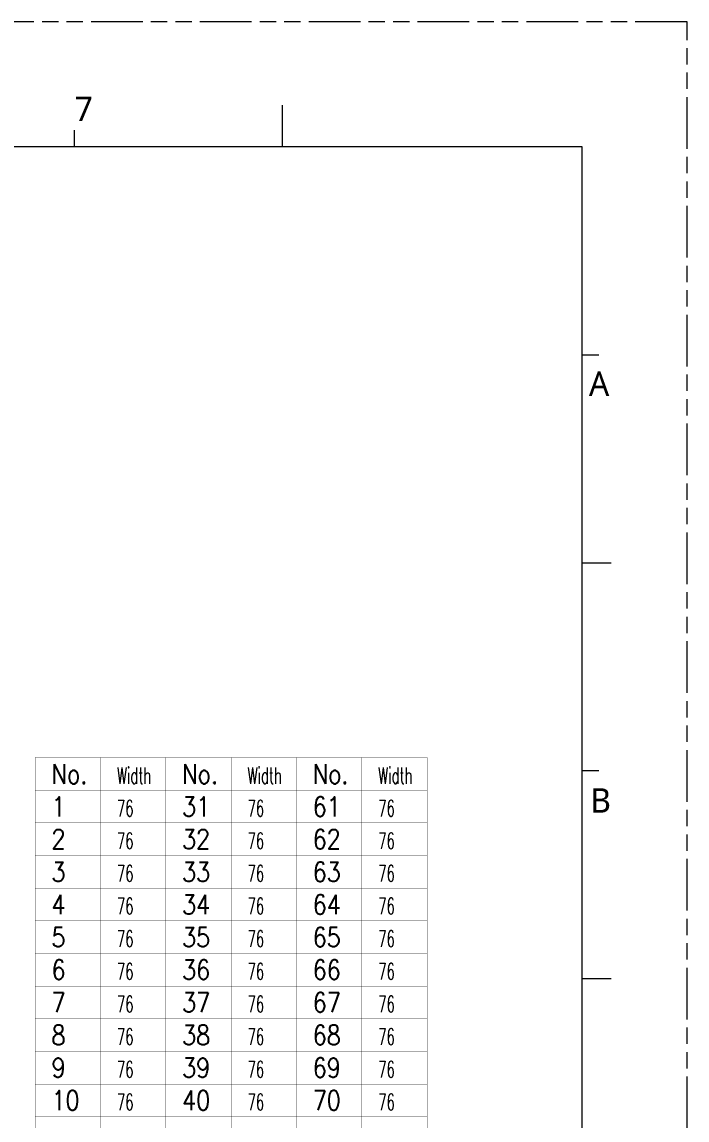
# Model space of a CAD drawing. Extents: x 726 to 4465, y 139 to 737.
# Drawn here: x 4343 to 4465.2, y 535.6 to 737.4 of the extents above; entities that cross this region are included whole.
import ezdxf

# ---------------------------------------------------------------- set-up
doc = ezdxf.new("R2010")
doc.units = 0
doc.linetypes.add('PHANTOM', pattern=[29.5, 9.5, -1.5, 3, -1.5, 3, -1.5, 9.5])
doc.layers.get('0').update_dxf_attribs({"lineweight": 5})
doc.layers.add('0PAPERF', color=2, linetype='PHANTOM', lineweight=5, plot=False)
for name, color, linetype in [('biaozhu3', 10, 'Continuous'), ('quyukuang', 9, 'Continuous'), ('鵬鼎', 5, 'Continuous')]:
    doc.layers.add(name, color=color, linetype=linetype)
doc.layers.add('DIM', color=3, linetype='Continuous', lineweight=5)
doc.styles.get("Standard").update_dxf_attribs({"font": 'txt.shx'})

# ---------------------------------------------------------------- blocks, each defined once
blk = doc.blocks.new('PAD_R9')
at = {"layer": 'quyukuang', "const_width": 0.5}
blk.add_lwpolyline([(0.25, 0, 1), (-0.25, 0, 1)], format="xyb", close=True, dxfattribs=at)

msp = doc.modelspace()

# ---------------------------------------------------------------- linework, layer by layer
for p, q in [((4390.93, 714.43), (4390.93, 722.07)), ((4352.72, 714.43), (4352.72, 717.48)), ((4445.96, 714.43), (3855.9, 714.43)), ((4445.96, 306.28), (4445.96, 714.43)), ((4445.96, 676.21), (4449.02, 676.21)), ((4445.96, 637.99), (4451.31, 637.99)), ((4445.96, 599.78), (4449.02, 599.78)), ((4445.96, 561.56), (4451.31, 561.56))]:
    msp.add_line(p, q)
at = {"layer": '0PAPERF'}
for p, q in [((4465.23, 737.37), (3838.32, 737.37)), ((4465.23, 294.05), (4465.23, 737.37))]:
    msp.add_line(p, q, dxfattribs=at)
at = {"layer": 'biaozhu3', "const_width": 0.06}
for points in [[(4345.47, 602.17), (4417.47, 602.17)], [(4345.47, 602.17), (4345.47, 416.17)], [(4357.47, 602.17), (4357.47, 416.17)], [(4369.47, 602.17), (4369.47, 416.17)], [(4381.47, 602.17), (4381.47, 416.17)], [(4393.47, 602.17), (4393.47, 416.17)], [(4405.47, 602.17), (4405.47, 416.17)], [(4417.47, 602.17), (4417.47, 416.17)], [(4345.47, 596.17), (4417.47, 596.17)], [(4345.47, 590.17), (4417.47, 590.17)], [(4345.47, 584.17), (4417.47, 584.17)], [(4345.47, 578.17), (4417.47, 578.17)], [(4345.47, 572.17), (4417.47, 572.17)], [(4345.47, 566.17), (4417.47, 566.17)], [(4345.47, 560.17), (4417.47, 560.17)], [(4345.47, 554.17), (4417.47, 554.17)], [(4345.47, 548.17), (4417.47, 548.17)], [(4345.47, 542.17), (4417.47, 542.17)], [(4345.47, 536.17), (4417.47, 536.17)]]:
    msp.add_lwpolyline(points, dxfattribs=at)

# ---------------------------------------------------------------- block references
at = {"layer": 'biaozhu3', "xscale": 0.06, "yscale": 0.06, "zscale": 6}
for p in [(4345.47, 602.17), (4345.47, 602.17), (4357.47, 602.17), (4369.47, 602.17), (4381.47, 602.17), (4393.47, 602.17), (4405.47, 602.17), (4417.47, 602.17), (4417.47, 602.17), (4345.47, 596.17), (4417.47, 596.17), (4345.47, 590.17), (4417.47, 590.17), (4345.47, 584.17), (4417.47, 584.17), (4345.47, 578.17), (4417.47, 578.17), (4345.47, 572.17), (4417.47, 572.17), (4345.47, 566.17), (4417.47, 566.17), (4345.47, 560.17), (4417.47, 560.17), (4345.47, 554.17), (4417.47, 554.17), (4345.47, 548.17), (4417.47, 548.17), (4345.47, 542.17), (4417.47, 542.17), (4345.47, 536.17), (4417.47, 536.17)]:
    msp.add_blockref('PAD_R9', p, dxfattribs=at)

# ---------------------------------------------------------------- texts
at = {"layer": 'biaozhu3'}
for s, height, width, p in [('No.', 3.6, 0.833333, (4348.47, 597.37)), ('Width', 3, 0.6, (4360.47, 597.37)), ('No.', 3.6, 0.833333, (4372.47, 597.37)), ('Width', 3, 0.6, (4384.47, 597.37)), ('No.', 3.6, 0.833333, (4396.47, 597.37)), ('Width', 3, 0.6, (4408.47, 597.37)), ('1', 3.6, 0.833333, (4348.47, 591.37)), ('76', 3, 0.6, (4360.47, 591.37)), ('31', 3.6, 0.833333, (4372.47, 591.37)), ('76', 3, 0.6, (4384.47, 591.37)), ('61', 3.6, 0.833333, (4396.47, 591.37)), ('76', 3, 0.6, (4408.47, 591.37)), ('2', 3.6, 0.833333, (4348.47, 585.37)), ('76', 3, 0.6, (4360.47, 585.37)), ('32', 3.6, 0.833333, (4372.47, 585.37)), ('76', 3, 0.6, (4384.47, 585.37)), ('62', 3.6, 0.833333, (4396.47, 585.37)), ('76', 3, 0.6, (4408.47, 585.37)), ('3', 3.6, 0.833333, (4348.47, 579.37)), ('76', 3, 0.6, (4360.47, 579.37)), ('33', 3.6, 0.833333, (4372.47, 579.37)), ('76', 3, 0.6, (4384.47, 579.37)), ('63', 3.6, 0.833333, (4396.47, 579.37)), ('76', 3, 0.6, (4408.47, 579.37)), ('4', 3.6, 0.833333, (4348.47, 573.37)), ('76', 3, 0.6, (4360.47, 573.37)), ('34', 3.6, 0.833333, (4372.47, 573.37)), ('76', 3, 0.6, (4384.47, 573.37)), ('64', 3.6, 0.833333, (4396.47, 573.37)), ('76', 3, 0.6, (4408.47, 573.37)), ('5', 3.6, 0.833333, (4348.47, 567.37)), ('76', 3, 0.6, (4360.47, 567.37)), ('35', 3.6, 0.833333, (4372.47, 567.37)), ('76', 3, 0.6, (4384.47, 567.37)), ('65', 3.6, 0.833333, (4396.47, 567.37)), ('76', 3, 0.6, (4408.47, 567.37)), ('6', 3.6, 0.833333, (4348.47, 561.37)), ('76', 3, 0.6, (4360.47, 561.37)), ('36', 3.6, 0.833333, (4372.47, 561.37)), ('76', 3, 0.6, (4384.47, 561.37)), ('66', 3.6, 0.833333, (4396.47, 561.37)), ('76', 3, 0.6, (4408.47, 561.37)), ('7', 3.6, 0.833333, (4348.47, 555.37)), ('76', 3, 0.6, (4360.47, 555.37)), ('37', 3.6, 0.833333, (4372.47, 555.37)), ('76', 3, 0.6, (4384.47, 555.37)), ('67', 3.6, 0.833333, (4396.47, 555.37)), ('76', 3, 0.6, (4408.47, 555.37)), ('8', 3.6, 0.833333, (4348.47, 549.37)), ('38', 3.6, 0.833333, (4372.47, 549.37)), ('68', 3.6, 0.833333, (4396.47, 549.37)), ('76', 3, 0.6, (4360.47, 549.37)), ('76', 3, 0.6, (4384.47, 549.37)), ('76', 3, 0.6, (4408.47, 549.37)), ('9', 3.6, 0.833333, (4348.47, 543.37)), ('39', 3.6, 0.833333, (4372.47, 543.37)), ('69', 3.6, 0.833333, (4396.47, 543.37)), ('76', 3, 0.6, (4360.47, 543.37)), ('76', 3, 0.6, (4384.47, 543.37)), ('76', 3, 0.6, (4408.47, 543.37)), ('10', 3.6, 0.833333, (4348.47, 537.37)), ('40', 3.6, 0.833333, (4372.47, 537.37)), ('70', 3.6, 0.833333, (4396.47, 537.37)), ('76', 3, 0.6, (4360.47, 537.37)), ('76', 3, 0.6, (4384.47, 537.37)), ('76', 3, 0.6, (4408.47, 537.37))]:
    msp.add_text(s, height=height, dxfattribs=dict(at, width=width)).set_placement(p)
at = {"layer": 'DIM', "insert": (4352.72, 723.63), "char_height": 4.4855, "width": 2.7309, "attachment_point": 1}
msp.add_mtext('{\\fMicrosoft JhengHei|b0|i0|c136|p0;\\C0;7}', dxfattribs=at)
at = {"layer": '鵬鼎', "char_height": 4.4855, "width": 8.4608, "attachment_point": 1}
for s, insert in [('{\\fMicrosoft JhengHei|b0|i0|c136|p0;\\C0;A}', (4447.21, 673.12)), ('{\\fMicrosoft JhengHei|b0|i0|c136|p0;\\C0;B}', (4447.45, 596.54))]:
    msp.add_mtext(s, dxfattribs=dict(at, insert=insert))

doc.saveas('drawing.dxf')
